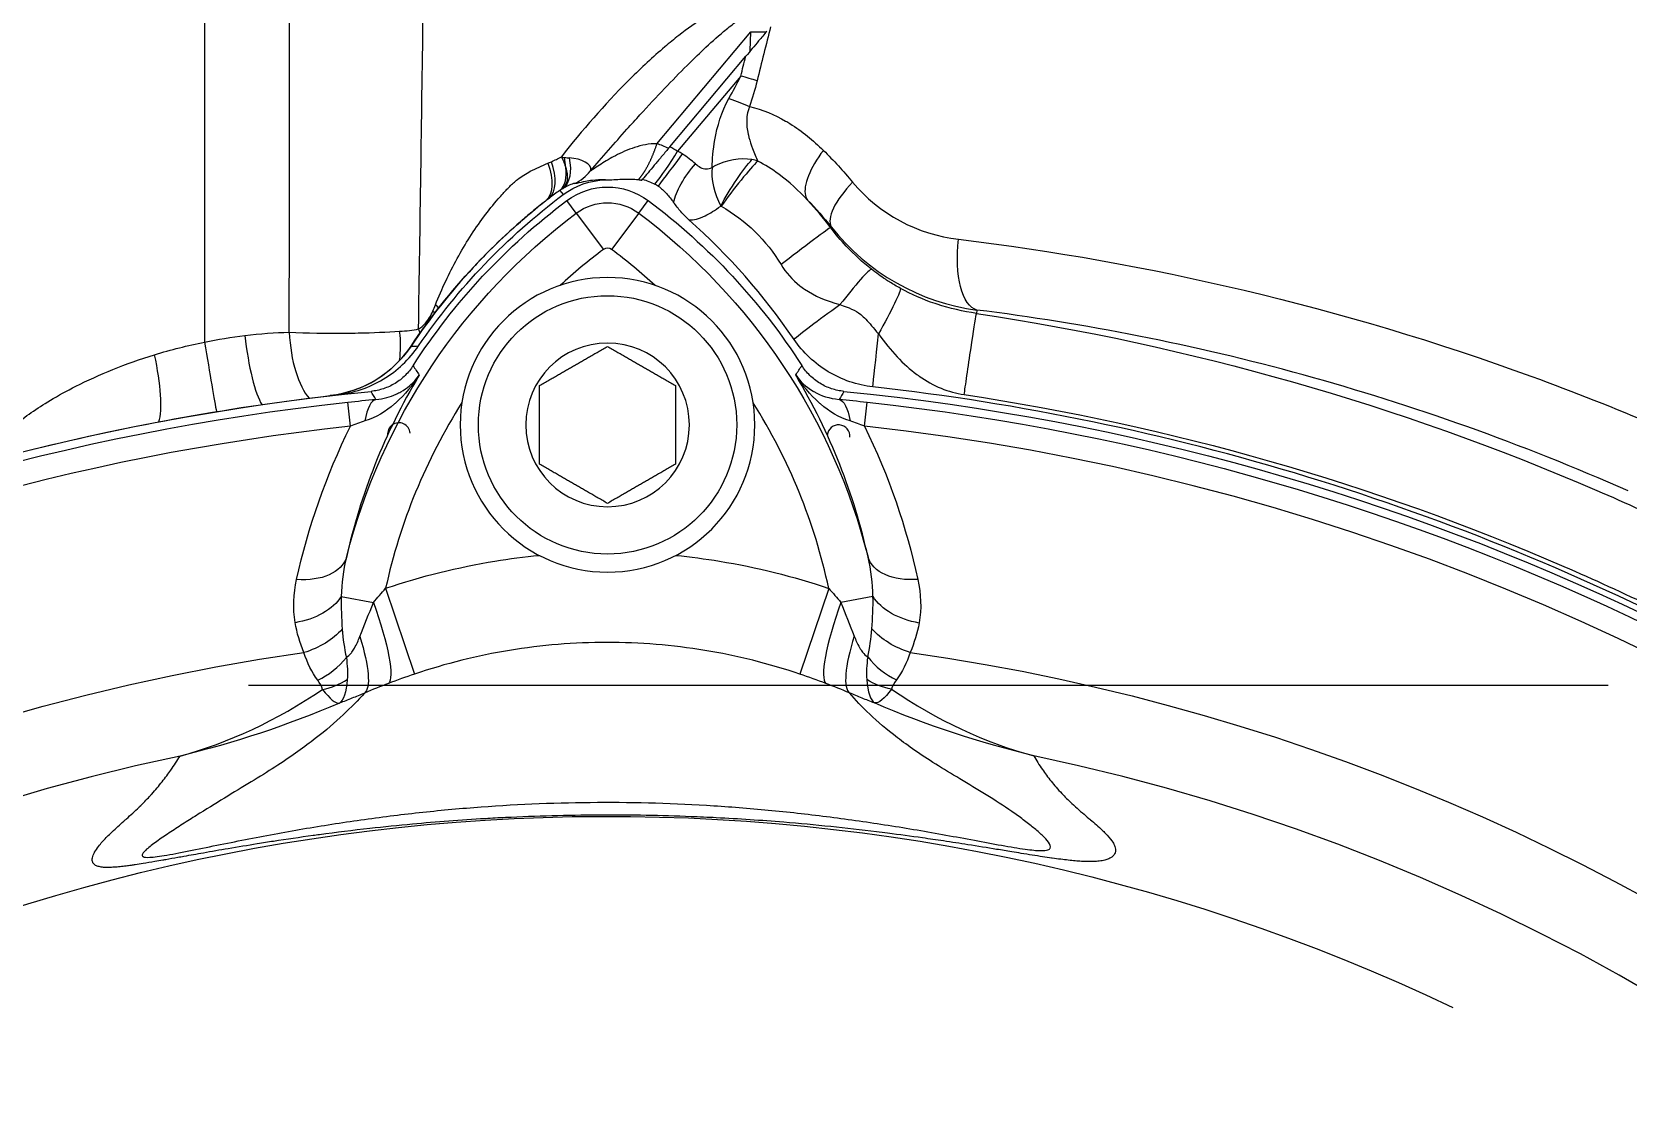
# Model space of a CAD drawing. Header units: millimetres. Extents: x 553637 to 584936, y 5008 to 53898.
# Drawn here: x 560278 to 560348.4, y 46806.1 to 46852.8 of the extents above; entities that cross this region are included whole.
import ezdxf

# ---------------------------------------------------------------- set-up
doc = ezdxf.new("R2010")
doc.units = ezdxf.units.MM
doc.header["$LTSCALE"] = 10
doc.header["$MEASUREMENT"] = 0
doc.layers.add('2', color=2, linetype='Continuous')

msp = doc.modelspace()

# ---------------------------------------------------------------- linework, layer by layer
at = {"layer": '2', "extrusion": (-1, 1.31047e-06, 1.33332e-29)}
for p, q in [((560285.629, 46853.486), (560285.629, 46839.14)), ((560289.372, 46852.335), (560289.372, 46852.335)), ((560305.591, 46847.891), (560309.729, 46852.823)), ((560309.71, 46851.988), (560309.729, 46852.823)), ((560306.158, 46847.754), (560309.509, 46851.748)), ((560309.289, 46850.876), (560306.503, 46847.555)), ((560304.923, 46846.283), (560304.955, 46846.32)), ((560301.311, 46845.83), (560301.451, 46845.643)), ((560302.03, 46844.825), (560301.613, 46845.38)), ((560304.789, 46844.825), (560305.205, 46845.38)), ((560302.03, 46844.825), (560303.229, 46843.226)), ((560304.789, 46844.825), (560303.591, 46843.224)), ((560313.249, 46844.195), (560313.283, 46844.221)), ((560319.71, 46840.552), (560319.687, 46840.402)), ((560295.21, 46839.815), (560295.21, 46839.815)), ((560289.492, 46838.486), (560289.492, 46838.486)), ((560287.693, 46837.695), (560287.693, 46837.695)), ((560289.631, 46837.901), (560289.631, 46837.901)), ((560289.688, 46837.718), (560289.688, 46837.718)), ((560292.065, 46835.426), (560291.949, 46836.49)), ((560314.746, 46835.427), (560314.862, 46836.49)), ((560291.819, 46829.335), (560291.819, 46829.336)), ((560291.66, 46827.919), (560293.079, 46827.65)), ((560293.616, 46828.274), (560294.891, 46824.49)), ((560313.172, 46828.272), (560311.897, 46824.489)), ((560315.123, 46827.915), (560313.706, 46827.652)), ((560291.819, 46825.545), (560291.819, 46825.545)), ((560291.819, 46823.298), (560291.819, 46823.298)), ((560291.819, 46817.546), (560291.819, 46817.547)), ((560291.819, 46817.435), (560291.819, 46817.435))]:
    msp.add_line(p, q, dxfattribs=at)
at = {"layer": '2'}
msp.add_line((560347.561, 46823.993, 9.817), (560287.561, 46823.993, 9.817), dxfattribs=at)
at = {"layer": '2', "extrusion": (3.3667e-22, 2.56909e-16, -1)}
for radius in [6.5, 3.611]:
    msp.add_circle((-560303.409, 46835.486), radius, dxfattribs=at)
at = {"layer": '2'}
msp.add_circle((560303.409, 46835.486), 5.7, dxfattribs=at)
at = {"layer": '2', "extrusion": (3.3667e-22, 2.56909e-16, -1)}
for centre, radius, start, end in [((-560303.409, 46842.986), 2.993, 53.13018, 126.86997), ((-560318.532, 46822.822), 28.198, 32.79993, 53.13018), ((-560303.409, 46842.986), 2.299, 53.13018, 126.86997), ((-560288.434, 46822.967), 27.993, 126.80534, 147.27546), ((-560318.532, 46822.822), 27.504, 14.34491, 53.13018), ((-560288.434, 46822.967), 27.299, 126.8037, 165.83412), ((-560303.409, 46731.486), 105.993, 5.64794, 84.35101), ((-560303.409, 46731.486), 105.993, 95.64794, 174.35101), ((-560303.409, 46731.486), 105.628, 6.2249, 83.77138), ((-560303.409, 46731.486), 105.628, 96.2249, 173.77138), ((-560277.009, 46830.01), 4.5, 102.84029, 103.04759), ((-560303.409, 46731.486), 94.905, 8.09154, 81.88402), ((-560303.409, 46731.486), 94.905, 98.09154, 161.16719), ((-560303.409, 46731.486), 86.728, 60.78153, 115.47196)]:
    msp.add_arc(centre, radius, start, end, dxfattribs=at)
at = {"layer": '2'}
for centre, radius, start, end in [((560318.532, 46822.822), 25.505, 126.86982, 132.45704), ((560303.409, 46842.986), 0.3, 52.68902, 126.86982), ((560288.434, 46822.967), 25.3, 47.55792, 53.1963), ((560318.532, 46822.822), 25.505, 147.65785, 167.6577), ((560288.434, 46822.967), 25.3, 12.10407, 32.23344), ((560303.409, 46731.486), 104.558, 96.22866, 173.77506), ((560294.2, 46835.078), 0.5, 5.35469, 185.35469), ((560313.602, 46834.986), 0.5, 354.65037, 174.65037), ((560303.409, 46731.486), 104.558, 20.15205, 83.77506), ((560303.409, 46731.486), 91.357, 101.91624, 258.08361), ((560303.409, 46731.486), 91.357, 281.87802, 78.12183)]:
    msp.add_arc(centre, radius, start, end, dxfattribs=at)
for centre, major_axis, ratio, start_param, end_param in [((560741.434, 46738.072), (-122.182, 434.89), 0.982721, 1.04372, 1.049181), ((560308.837, 46852.98), (-2.999, 0.067), 0.047895, 1.873783, 2.124332), ((560308.93, 46850.771), (-1.94, 0.487), 0.095744, 4.145531, 4.550138), ((560303.812, 46842.394), (1.003, 5.696), 0.953355, 6.038188, 6.137862), ((560305.602, 46847.615), (-1.631, -1.843), 0.134325, 1.72834, 1.763989), ((560303.772, 46843.028), (-1.493, 5.125), 0.982332, 5.447958, 5.523302), ((560306.21, 46846.989), (-0.876, 0.33), 0.677534, -1.904948, -1.650838), ((560299.478, 46847.207), (-1.287, 1.777), 0.560588, -3.077173, -2.013846), ((560300.144, 46847.464), (-0.937, 1.767), 0.605576, 4.061591, 4.306874), ((560301.105, 46847.943), (-1.027, -1.716), 0.99801, 0.979149, 1.422152), ((560309.059, 46845.748), (-1.161, -1.504), 0.076836, 3.618277, 5.191216), ((560309.015, 46845.651), (-1.854, -0.756), 0.739589, 3.863385, 4.013111), ((560300.866, 46842.903), (-1.805, -3.2), 0.434935, 3.808219, 3.858947), ((560301.467, 46845.899), (-1.08, -0.787), 0.034781, -0.96165, -0.765568), ((560288.513, 46822.997), (3.16, -28.463), 0.983419, 2.066085, 2.313257), ((560311.738, 46843.048), (-1.514, -1.148), 0.010256, 3.193963, 5.164469), ((560313.893, 46840.853), (-1.171, -1.496), 0.074885, 3.194102, 4.811016), ((560293.386, 46840.667), (-2.949, 1.158), 0.305157, 3.889197, 3.938562), ((560290.734, 46839.751), (-0.114, 3.402), 0.40397, 1.609685, 2.694217), ((560292.36, 46839.813), (-0.738, 3.197), 0.553143, 4.106289, 4.524962), ((560285.629, 46839.321), (-0.56, 3.427), 0.008453, 1.62247, 2.817153), ((560288.062, 46839.612), (-0.355, 3.423), 0.195511, 1.603123, 2.782229), ((560282.592, 46838.765), (-0.814, 3.417), 0.218845, 3.495632, 4.606553), ((560293.477, 46833.627), (-0.26, 2.989), 0.276748, 0.036326, 0.799906), ((560314.496, 46827.798), (-1.416, -3.741), 0.172767, -1.466399, -0.05912), ((560315.699, 46827.314), (-1.568, -3.68), 0.230511, -1.157345, -0.052827), ((560290.356, 46826.134), (-1.787, -1.748), 0.69819, 1.093575, 1.755254), ((560316.42, 46826.148), (-1.782, 1.753), 0.696182, 1.382904, 2.049497), ((560290.562, 46825.834), (-2.395, -0.718), 0.811745, 1.443845, 1.917873), ((560208.247, 46729.182), (-116.316, -86.581), 0.387664, 3.384963, 3.403635)]:
    msp.add_ellipse(centre, major_axis=major_axis, ratio=ratio, start_param=start_param, end_param=end_param, dxfattribs=at)
at = {"layer": '2', "extrusion": (3.3667e-22, 2.56909e-16, -1)}
for centre, major_axis, ratio, start_param, end_param in [((560742.534, 46734.927), (127.078, -436.274), 0.982333, 2.107866, 2.109856), ((560308.586, 46849.632), (-1.891, 0.651), 0.150871, 1.614645, 2.131774), ((560299.266, 46847.14), (1.355, -1.82), 0.558596, -1.119162, -0.05176), ((560300.295, 46847.541), (-1.063, 1.685), 0.60684, -4.191021, -3.208838), ((560303.866, 46843.43), (3.431, 0.042), 0.887524, -1.237023, -1.062941), ((560313.301, 46827.886), (-16.905, -17.795), 0.86441, 1.385433, 1.764018), ((560302.568, 46842.967), (-1.886, 2.406), 0.124002, -0.052285, -0.04192), ((560308.267, 46844.946), (0.168, 0.178), 0.531087, -0.276884, -0.129285), ((560320.151, 46843.515), (-0.37, -2.977), 0.420508, 0.057724, 1.571265), ((560315.416, 46839.846), (-0.915, -1.665), 0.065971, 3.194068, 4.885172), ((560318.607, 46824.289), (-0.201, -34.754), 0.746516, 2.051796, 2.060901), ((560314.024, 46840.887), (-2.457, -1.721), 0.042888, 0.27385, 1.454625), ((560292.678, 46839.889), (-1.75, 2.725), 0.66149, 2.029825, 2.09864), ((560290.604, 46841.729), (-1.593, -4.725), 0.998169, -1.305757, -0.440171), ((560315.444, 46840.047), (-0.33, -2.982), 0.005759, 0.258371, 1.386035), ((560313.339, 46833.628), (-0.26, -2.989), 0.275932, 3.17791, 3.941991), ((560289.465, 46830.255), (-2.438, 0.553), 0.61716, 3.185961, 4.481982), ((560317.326, 46830.259), (-2.44, -0.545), 0.617656, -1.342509, -0.044391), ((560289.393, 46828.349), (-2.464, -0.422), 0.642659, 3.667819, 4.729172), ((560292.29, 46827.8), (-1.416, 3.741), 0.172155, 1.675815, 3.083601), ((560317.388, 46828.334), (-2.46, 0.443), 0.64256, -1.593135, -0.531778), ((560289.784, 46827.031), (-2.322, -0.928), 0.631919, 4.03099, 4.864846), ((560316.994, 46827.036), (-2.316, 0.942), 0.6313, -1.727433, -0.890658), ((560291.073, 46827.309), (-1.571, 3.679), 0.228853, 1.989243, 3.088598), ((560316.209, 46825.841), (-2.395, 0.716), 0.81164, -1.697389, -1.222761)]:
    msp.add_ellipse(centre, major_axis=major_axis, ratio=ratio, start_param=start_param, end_param=end_param, dxfattribs=at)
at = {"layer": '2'}
for points, degree in [([(560289.365, 46839.573), (560289.371, 46844.211), (560289.373, 46848.848), (560289.371, 46853.486)], 3), ([(560295.07, 46839.719), (560295.139, 46844.308), (560295.206, 46848.896), (560295.271, 46853.486)], 3), ([(560308.767, 46849.889), (560308.949, 46850.215), (560309.126, 46850.545), (560309.289, 46850.876)], 3), ([(560310.011, 46850.666), (560309.916, 46850.278), (560309.8, 46849.899), (560309.675, 46849.527)], 3), ([(560302.571, 46848.774), (560302.571, 46848.774), (560302.571, 46848.774), (560302.571, 46848.775)], 3), ([(560300.93, 46847.097), (560301.079, 46847.163), (560301.226, 46847.236), (560301.371, 46847.318)], 3), ([(560301.371, 46847.318), (560301.429, 46847.301), (560301.46, 46847.296), (560301.497, 46847.289)], 3), ([(560301.371, 46847.318), (560301.462, 46847.111), (560301.517, 46846.989), (560301.563, 46846.845)], 3), ([(560304.769, 46846.305), (560304.94, 46846.487), (560305.124, 46846.76), (560305.304, 46847.108), (560305.463, 46847.497), (560305.591, 46847.891)], 5), ([(560305.502, 46846.111), (560305.785, 46846.449), (560306.172, 46847.006), (560306.503, 46847.555)], 3), ([(560306.709, 46847.442), (560306.323, 46846.928), (560305.913, 46846.38), (560305.647, 46846.023)], 3), ([(560307.289, 46847.003), (560307.115, 46847.151), (560306.916, 46847.303), (560306.709, 46847.442)], 3), ([(560312.936, 46847.596), (560313.385, 46847.153), (560313.815, 46846.684), (560314.224, 46846.19)], 3), ([(560300.772, 46847.027), (560300.818, 46847.047), (560300.871, 46847.07), (560300.93, 46847.097)], 3), ([(560301.311, 46845.83), (560301.537, 46846.029), (560301.63, 46846.403), (560301.563, 46846.845)], 3), ([(560301.497, 46847.289), (560301.607, 46847.269), (560301.678, 46847.262), (560301.71, 46847.261)], 3), ([(560302.561, 46846.985), (560302.561, 46846.987), (560302.561, 46846.989), (560302.561, 46846.991)], 3), ([(560306.325, 46845.299), (560306.417, 46845.775), (560306.804, 46846.46), (560307.289, 46847.003)], 3), ([(560308.028, 46846.847), (560307.958, 46846.327), (560308.129, 46845.69), (560308.403, 46845.141)], 3), ([(560301.954, 46846.135), (560301.938, 46846.149), (560301.707, 46846.074), (560301.424, 46845.903)], 3), ([(560301.424, 46845.903), (560301.424, 46845.903), (560301.424, 46845.903), (560301.424, 46845.903)], 3), ([(560301.451, 46845.643), (560301.993, 46846.049), (560302.649, 46846.276), (560303.319, 46846.294)], 3), ([(560302.556, 46846.245), (560302.556, 46846.245), (560302.556, 46846.245), (560302.556, 46846.245)], 3), ([(560304.769, 46846.306), (560304.821, 46846.299), (560304.872, 46846.291), (560304.923, 46846.283)], 3), ([(560314.224, 46846.19), (560315.384, 46844.788), (560317.094, 46843.887), (560318.9, 46843.672)], 3), ([(560300.671, 46845.361), (560300.469, 46845.205), (560300.267, 46845.043), (560300.066, 46844.876)], 3), ([(560300.827, 46845.48), (560300.768, 46845.436), (560300.716, 46845.396), (560300.671, 46845.361)], 3), ([(560301.311, 46845.83), (560301.153, 46845.72), (560300.991, 46845.602), (560300.827, 46845.48)], 3), ([(560312.237, 46845.403), (560312.601, 46845.031), (560312.951, 46844.636), (560313.283, 46844.221)], 3), ([(560313.249, 46844.195), (560312.932, 46844.614), (560312.594, 46845.017), (560312.237, 46845.403)], 3), ([(560300.065, 46844.875), (560299.899, 46844.737), (560299.738, 46844.598), (560299.586, 46844.462)], 3), ([(560308.421, 46845.134), (560309.512, 46844.517), (560310.421, 46843.634), (560311.066, 46842.56)], 3), ([(560299.428, 46844.324), (560299.417, 46844.314), (560299.406, 46844.304), (560299.395, 46844.294)], 3), ([(560313.283, 46844.221), (560314.865, 46842.198), (560317.213, 46840.881), (560319.71, 46840.552)], 3), ([(560295.963, 46840.654), (560295.915, 46840.696), (560295.865, 46840.738), (560295.812, 46840.78)], 3), ([(560287.405, 46839.432), (560288.076, 46839.513), (560288.74, 46839.56), (560289.365, 46839.573)], 3), ([(560294.234, 46839.618), (560294.529, 46839.632), (560294.815, 46839.666), (560295.07, 46839.719)], 3), ([(560283.422, 46838.581), (560284.142, 46838.802), (560284.881, 46838.987), (560285.629, 46839.14)], 3), ([(560285.629, 46839.14), (560286.215, 46839.259), (560286.81, 46839.359), (560287.405, 46839.432)], 3), ([(560294.738, 46838.963), (560294.736, 46838.961), (560294.736, 46838.959), (560294.736, 46838.958), (560294.737, 46838.957), (560294.738, 46838.957)], 5), ([(560294.738, 46838.957), (560294.848, 46838.961), (560294.957, 46838.965), (560295.067, 46838.968)], 3), ([(560294.753, 46838.978), (560294.753, 46838.978), (560294.753, 46838.978), (560294.753, 46838.978), (560294.753, 46838.978), (560294.753, 46838.978)], 5), ([(560295.102, 46837.684), (560293.554, 46835.1), (560292.506, 46832.405), (560291.886, 46829.636)], 3), ([(560294.83, 46838.097), (560294.92, 46837.959), (560295.011, 46837.822), (560295.102, 46837.684)], 3), ([(560311.712, 46837.688), (560311.803, 46837.825), (560311.894, 46837.962), (560311.984, 46838.1)], 3), ([(560314.903, 46829.648), (560314.293, 46832.413), (560313.254, 46835.105), (560311.712, 46837.688)], 3), ([(560293.187, 46836.612), (560293.116, 46836.729), (560293.046, 46836.846), (560292.976, 46836.964)], 3), ([(560313.84, 46836.964), (560313.77, 46836.847), (560313.7, 46836.729), (560313.629, 46836.612)], 3), ([(560291.949, 46836.49), (560292.368, 46836.535), (560292.782, 46836.576), (560293.187, 46836.612)], 3), ([(560313.629, 46836.612), (560314.033, 46836.576), (560314.444, 46836.536), (560314.862, 46836.49)], 3), ([(560289.69, 46828.664), (560290.2, 46830.973), (560290.982, 46833.231), (560292.065, 46835.426)], 3), ([(560292.702, 46835.658), (560292.482, 46835.593), (560292.271, 46835.513), (560292.065, 46835.426)], 3), ([(560314.746, 46835.427), (560314.541, 46835.513), (560314.332, 46835.592), (560314.112, 46835.657)], 3), ([(560314.746, 46835.427), (560315.824, 46833.233), (560316.599, 46830.975), (560317.102, 46828.668)], 3), ([(560291.886, 46829.636), (560291.748, 46829.068), (560291.666, 46828.496), (560291.66, 46827.919)], 3), ([(560315.123, 46827.915), (560315.121, 46828.496), (560315.04, 46829.073), (560314.903, 46829.648)], 3), ([(560289.623, 46826.759), (560289.515, 46827.389), (560289.548, 46828.025), (560289.69, 46828.664)], 3), ([(560317.102, 46828.668), (560317.242, 46828.022), (560317.272, 46827.38), (560317.158, 46826.744)], 3), ([(560291.66, 46827.919), (560291.647, 46827.432), (560291.669, 46826.949), (560291.701, 46826.476)], 3), ([(560292.481, 46826.143), (560292.686, 46826.639), (560292.874, 46827.146), (560293.079, 46827.65)], 3), ([(560293.079, 46827.65), (560293.255, 46827.859), (560293.435, 46828.067), (560293.616, 46828.274)], 3), ([(560313.172, 46828.272), (560313.353, 46828.067), (560313.531, 46827.86), (560313.706, 46827.652)], 3), ([(560313.706, 46827.652), (560313.906, 46827.155), (560314.09, 46826.656), (560314.292, 46826.167)], 3), ([(560315.075, 46826.492), (560315.109, 46826.959), (560315.133, 46827.434), (560315.123, 46827.915)], 3), ([(560290.011, 46825.44), (560289.841, 46825.87), (560289.701, 46826.307), (560289.623, 46826.759)], 3), ([(560291.701, 46826.476), (560291.732, 46826.032), (560291.795, 46825.617), (560291.884, 46825.228)], 3), ([(560314.888, 46825.256), (560314.978, 46825.642), (560315.042, 46826.053), (560315.075, 46826.492)], 3), ([(560317.158, 46826.744), (560317.079, 46826.299), (560316.938, 46825.869), (560316.767, 46825.445)], 3), ([(560311.897, 46824.488), (560310.518, 46824.954), (560307.727, 46825.65), (560303.381, 46826.007), (560299.061, 46825.649), (560296.27, 46824.955), (560294.891, 46824.49)], 3), ([(560302.424, 46825.87), (560302.424, 46825.87), (560302.424, 46825.87), (560302.424, 46825.87)], 3), ([(560290.62, 46824.223), (560290.364, 46824.571), (560290.164, 46824.975), (560290.011, 46825.44)], 3), ([(560291.884, 46825.228), (560291.928, 46824.867), (560291.949, 46824.541), (560291.925, 46824.25)], 3), ([(560296.786, 46825.052), (560296.786, 46825.052), (560296.786, 46825.052), (560296.786, 46825.052)], 3), ([(560314.888, 46825.256), (560314.843, 46824.887), (560314.821, 46824.554), (560314.846, 46824.257)], 3), ([(560316.767, 46825.445), (560316.613, 46824.985), (560316.413, 46824.584), (560316.157, 46824.239)], 3), ([(560290.837, 46823.815), (560290.801, 46823.953), (560290.719, 46824.088), (560290.62, 46824.223)], 3), ([(560291.924, 46824.25), (560291.877, 46823.687), (560291.757, 46823.323), (560291.585, 46823.208)], 3), ([(560293.74, 46824.078), (560293.383, 46823.944), (560293.03, 46823.801), (560292.684, 46823.654)], 3), ([(560294.891, 46824.49), (560294.502, 46824.358), (560294.118, 46824.221), (560293.74, 46824.078)], 3), ([(560314.088, 46823.659), (560313.747, 46823.804), (560313.398, 46823.944), (560313.046, 46824.077)], 3), ([(560314.846, 46824.258), (560314.894, 46823.693), (560315.016, 46823.33), (560315.187, 46823.215)], 3), ([(560316.157, 46824.239), (560316.056, 46824.101), (560315.971, 46823.964), (560315.935, 46823.822)], 3), ([(560284.546, 46820.874), (560286.713, 46821.461), (560288.808, 46822.446), (560290.837, 46823.815)], 3), ([(560290.837, 46823.815), (560291.146, 46823.396), (560291.408, 46823.182), (560291.584, 46823.208)], 3), ([(560315.935, 46823.822), (560315.625, 46823.401), (560315.364, 46823.19), (560315.188, 46823.215)], 3), ([(560315.935, 46823.822), (560317.96, 46822.454), (560320.05, 46821.471), (560322.213, 46820.887)], 3), ([(560291.585, 46823.208), (560289.278, 46822.224), (560286.932, 46821.45), (560284.545, 46820.874)], 3), ([(560322.213, 46820.887), (560319.831, 46821.46), (560317.489, 46822.232), (560315.187, 46823.215)], 3), ([(560318.053, 46822.545), (560318.053, 46822.545), (560318.053, 46822.545), (560318.053, 46822.545)], 3), ([(560319.709, 46821.754), (560319.709, 46821.754), (560319.709, 46821.754), (560319.709, 46821.754)], 3), ([(560296.819, 46818.03), (560296.819, 46818.031), (560296.819, 46818.032), (560296.819, 46818.033)], 3), ([(560296.819, 46817.962), (560296.819, 46817.962), (560296.819, 46817.962), (560296.819, 46817.962)], 3), ([(560302.369, 46818.26), (560302.369, 46818.261), (560302.369, 46818.261), (560302.369, 46818.262)], 3), ([(560317.546, 46817.053), (560317.546, 46817.053), (560317.546, 46817.053), (560317.546, 46817.053)], 3), ([(560319.277, 46817.217), (560319.277, 46817.217), (560319.277, 46817.217), (560319.277, 46817.217)], 3), ([(560284.071, 46816.523), (560284.071, 46816.523), (560284.071, 46816.523), (560284.071, 46816.523)], 3), ([(560284.695, 46816.438), (560284.695, 46816.438), (560284.695, 46816.438), (560284.695, 46816.438)], 3), ([(560284.707, 46816.643), (560284.707, 46816.643), (560284.707, 46816.643), (560284.707, 46816.643)], 3), ([(560319.233, 46816.757), (560319.233, 46816.757), (560319.233, 46816.757), (560319.233, 46816.757)], 3), ([(560319.253, 46816.969), (560319.253, 46816.969), (560319.253, 46816.969), (560319.253, 46816.969)], 3), ([(560284.04, 46816.022), (560284.04, 46816.022), (560284.04, 46816.022), (560284.04, 46816.023)], 3), ([(560284.677, 46816.166), (560284.677, 46816.166), (560284.677, 46816.166), (560284.677, 46816.166)], 3)]:
    msp.add_open_spline(points, degree=degree, dxfattribs=at)
for points, knots in [([(560307.718, 46853.486), (560307.312, 46853.236), (560306.926, 46852.958), (560306.551, 46852.665), (560306.344, 46852.503), (560306.14, 46852.336), (560305.939, 46852.166), (560305.409, 46851.715), (560304.899, 46851.24), (560304.405, 46850.748), (560304.375, 46850.718), (560304.345, 46850.688), (560304.314, 46850.658), (560303.27, 46849.61), (560302.294, 46848.489), (560301.371, 46847.318)], [0, 0, 0, 0, 0.1163459, 0.1163459, 0.1163459, 0.1806733, 0.1806733, 0.1806733, 0.3509431, 0.3509431, 0.3509431, 0.3613465, 0.3613465, 0.3613465, 0.7226931, 0.7226931, 0.7226931, 0.7226931]), ([(560302.646, 46846.675), (560303.179, 46847.299), (560303.719, 46847.918), (560304.266, 46848.528), (560304.457, 46848.741), (560304.648, 46848.953), (560304.841, 46849.163), (560305.2, 46849.557), (560305.563, 46849.946), (560305.929, 46850.33), (560306.256, 46850.673), (560306.586, 46851.011), (560306.919, 46851.343), (560307.159, 46851.582), (560307.401, 46851.818), (560307.645, 46852.047), (560307.935, 46852.321), (560308.229, 46852.588), (560308.528, 46852.839), (560308.696, 46852.98), (560308.864, 46853.114), (560309.032, 46853.235), (560309.165, 46853.33), (560309.297, 46853.418), (560309.427, 46853.486)], [0.1422618, 0.1422618, 0.1422618, 0.1422618, 0.3566972, 0.3566972, 0.3566972, 0.4315289, 0.4315289, 0.4315289, 0.5711326, 0.5711326, 0.5711326, 0.6957149, 0.6957149, 0.6957149, 0.785568, 0.785568, 0.785568, 0.8927857, 0.8927857, 0.8927857, 0.952768, 0.952768, 0.952768, 1, 1, 1, 1]), ([(560310.444, 46852.862), (560310.322, 46852.717), (560310.199, 46852.57), (560309.889, 46852.201), (560309.699, 46851.975), (560309.509, 46851.748)], [-0.1749773, -0.1749773, -0.1749773, -0.1749773, -0.1155453, -0.1155453, -0.0259438, -0.0259438, -0.0259438, -0.0259438]), ([(560308.028, 46846.847), (560308.033, 46847.199), (560308.066, 46847.622), (560308.143, 46848.061), (560308.246, 46848.648), (560308.437, 46849.297), (560308.767, 46849.889)], [0.0000095, 0.0000095, 0.0000095, 0.0000095, 0.4284495, 0.4284495, 0.4284495, 0.9999989, 0.9999989, 0.9999989, 0.9999989]), ([(560309.675, 46849.527), (560309.515, 46849.171), (560309.519, 46848.733), (560309.615, 46848.309), (560309.626, 46848.261), (560309.637, 46848.214), (560309.65, 46848.167), (560309.694, 46848.003), (560309.749, 46847.842), (560309.81, 46847.684), (560309.888, 46847.481), (560309.976, 46847.285), (560310.037, 46847.125)], [0, 0, 0, 0, 0.4999993, 0.4999993, 0.4999993, 0.5556192, 0.5556192, 0.5556192, 0.7499993, 0.7499993, 0.7499993, 0.9999993, 0.9999993, 0.9999993, 0.9999993]), ([(560309.675, 46849.527), (560310.255, 46849.405), (560310.781, 46849.175), (560311.268, 46848.892), (560311.333, 46848.855), (560311.396, 46848.816), (560311.459, 46848.777), (560311.999, 46848.44), (560312.489, 46848.038), (560312.936, 46847.596)], [0, 0, 0, 0, 0.441619, 0.441619, 0.441619, 0.5, 0.5, 0.5, 1, 1, 1, 1]), ([(560305.591, 46847.891), (560305.242, 46847.895), (560304.912, 46847.822), (560304.605, 46847.723), (560304.298, 46847.624), (560304.015, 46847.498), (560303.754, 46847.362), (560303.734, 46847.351), (560303.714, 46847.341), (560303.694, 46847.33), (560303.456, 46847.204), (560303.238, 46847.07), (560303.052, 46846.948), (560302.849, 46846.816), (560302.684, 46846.696), (560302.646, 46846.675)], [0, 0, 0, 0, 0.25, 0.25, 0.25, 0.5, 0.5, 0.5, 0.51946, 0.51946, 0.51946, 0.75, 0.75, 0.75, 1, 1, 1, 1]), ([(560306.102, 46847.688), (560305.996, 46847.561), (560305.888, 46847.433), (560305.677, 46847.181), (560305.573, 46847.057), (560305.376, 46846.823), (560305.283, 46846.712), (560305.107, 46846.502), (560305.026, 46846.405), (560304.955, 46846.32)], [-0.1996856, -0.1996856, -0.1996856, -0.1996856, -0.1497557, -0.1497557, -0.1001365, -0.1001365, -0.0513825, -0.0513825, -0.0000928, -0.0000928, -0.0000928, -0.0000928]), ([(560312.936, 46847.596), (560312.339, 46846.831), (560312.03, 46846.05), (560312.146, 46845.601), (560312.165, 46845.526), (560312.196, 46845.459), (560312.237, 46845.403)], [0, 0, 0, 0, 0.8561151, 0.8561151, 0.8561151, 0.9999723, 0.9999723, 0.9999723, 0.9999723]), ([(560295.812, 46840.78), (560296.097, 46841.488), (560296.419, 46842.175), (560296.776, 46842.826), (560297.132, 46843.476), (560297.523, 46844.089), (560297.941, 46844.652), (560297.944, 46844.656), (560297.948, 46844.661), (560297.951, 46844.665), (560298.157, 46844.942), (560298.369, 46845.206), (560298.59, 46845.461), (560298.66, 46845.542), (560298.73, 46845.62), (560298.8, 46845.697), (560298.843, 46845.744), (560298.886, 46845.791), (560298.929, 46845.836), (560299.039, 46845.953), (560299.146, 46846.061), (560299.259, 46846.162), (560299.318, 46846.214), (560299.379, 46846.265), (560299.442, 46846.314), (560299.623, 46846.456), (560299.811, 46846.572), (560300.002, 46846.674), (560300.26, 46846.81), (560300.516, 46846.914), (560300.772, 46847.026)], [0.0000003, 0.0000003, 0.0000003, 0.0000003, 0.25, 0.25, 0.25, 0.5, 0.5, 0.5, 0.5019613, 0.5019613, 0.5019613, 0.625, 0.625, 0.625, 0.663711, 0.663711, 0.663711, 0.6875, 0.6875, 0.6875, 0.75, 0.75, 0.75, 0.7822393, 0.7822393, 0.7822393, 0.875, 0.875, 0.875, 1, 1, 1, 1]), ([(560301.563, 46846.845), (560301.625, 46846.642), (560301.645, 46846.464), (560301.624, 46846.302), (560301.603, 46846.139), (560301.536, 46845.997), (560301.424, 46845.903)], [0.0001358, 0.0001358, 0.0001358, 0.0001358, 0.5001358, 0.5001358, 0.5001358, 1, 1, 1, 1]), ([(560302.646, 46846.675), (560302.655, 46846.691), (560302.661, 46846.707), (560302.666, 46846.723), (560302.736, 46846.981), (560302.277, 46847.237), (560301.71, 46847.261)], [0, 0, 0, 0, 0.058271, 0.058271, 0.058271, 1, 1, 1, 1]), ([(560307.289, 46847.003), (560307.435, 46846.879), (560307.582, 46846.781), (560307.764, 46846.782), (560307.846, 46846.782), (560307.934, 46846.803), (560308.028, 46846.847)], [0, 0, 0, 0, 0.689875, 0.689875, 0.689875, 1, 1, 1, 1]), ([(560309.78, 46847.188), (560309.271, 46847.275), (560308.658, 46847.166), (560308.15, 46846.912), (560308.131, 46846.903), (560308.112, 46846.893), (560308.093, 46846.883), (560308.084, 46846.878), (560308.074, 46846.872), (560308.065, 46846.867), (560308.058, 46846.864), (560308.052, 46846.861), (560308.046, 46846.857), (560308.04, 46846.854), (560308.029, 46846.844), (560308.028, 46846.847)], [0, 0, 0, 0, 0.924311, 0.924311, 0.924311, 0.959401, 0.959401, 0.959401, 0.977053, 0.977053, 0.977053, 0.988526, 0.988526, 0.988526, 1, 1, 1, 1]), ([(560308.403, 46845.141), (560308.6, 46845.509), (560308.857, 46845.934), (560309.109, 46846.307), (560309.36, 46846.68), (560309.605, 46847.002), (560309.78, 46847.188)], [0.000004, 0.000004, 0.000004, 0.000004, 0.500004, 0.500004, 0.500004, 1, 1, 1, 1]), ([(560312.237, 46845.403), (560311.843, 46845.82), (560311.419, 46846.206), (560310.967, 46846.541), (560310.669, 46846.762), (560310.358, 46846.961), (560310.037, 46847.125)], [0.0000522, 0.0000522, 0.0000522, 0.0000522, 0.6024722, 0.6024722, 0.6024722, 1, 1, 1, 1]), ([(560303.319, 46846.294), (560303.107, 46846.302), (560302.916, 46846.291), (560302.742, 46846.271), (560302.633, 46846.258), (560302.531, 46846.242), (560302.435, 46846.224), (560302.367, 46846.211), (560302.302, 46846.197), (560302.244, 46846.183), (560302.093, 46846.149), (560301.973, 46846.117), (560301.953, 46846.135)], [0, 0, 0, 0, 0.2131962, 0.2131962, 0.2131962, 0.3465997, 0.3465997, 0.3465997, 0.4430445, 0.4430445, 0.4430445, 0.6931993, 0.6931993, 0.6931993, 0.6931993]), ([(560303.319, 46846.294), (560303.57, 46846.301), (560303.815, 46846.316), (560304.175, 46846.328), (560304.314, 46846.331), (560304.553, 46846.326), (560304.663, 46846.319), (560304.769, 46846.305)], [0, 0, 0, 0, 0.0753098, 0.0753098, 0.1183011, 0.1183011, 0.1527585, 0.1527585, 0.1527585, 0.1527585]), ([(560305.502, 46846.111), (560305.527, 46846.099), (560305.552, 46846.085), (560305.601, 46846.056), (560305.624, 46846.04), (560305.647, 46846.023)], [0, 0, 0, 0, 0.00848869, 0.00848869, 0.01697739, 0.01697739, 0.01697739, 0.01697739]), ([(560305.647, 46846.023), (560305.78, 46845.922), (560305.899, 46845.811), (560306.123, 46845.564), (560306.227, 46845.432), (560306.325, 46845.299)], [0, 0, 0, 0, 0.0502443, 0.0502443, 0.1002168, 0.1002168, 0.1002168, 0.1002168]), ([(560314.224, 46846.19), (560313.841, 46845.795), (560313.543, 46845.39), (560313.377, 46845.043), (560313.211, 46844.696), (560313.178, 46844.406), (560313.283, 46844.221)], [0.0000011, 0.0000011, 0.0000011, 0.0000011, 0.4999975, 0.4999975, 0.4999975, 0.9999965, 0.9999965, 0.9999965, 0.9999965]), ([(560300.669, 46845.358), (560299.824, 46844.694), (560298.99, 46843.959), (560298.192, 46843.163), (560297.953, 46842.924), (560297.717, 46842.679), (560297.485, 46842.43), (560296.48, 46841.349), (560295.55, 46840.171), (560294.738, 46838.957)], [0, 0, 0, 0, 0.384651, 0.384651, 0.384651, 0.5, 0.5, 0.5, 1, 1, 1, 1]), ([(560307, 46844.53), (560306.872, 46844.644), (560306.754, 46844.766), (560306.529, 46845.027), (560306.431, 46845.155), (560306.324, 46845.299)], [0, 0, 0, 0, 0.0514556, 0.0514556, 0.102992, 0.102992, 0.102992, 0.102992]), ([(560294.738, 46838.963), (560295.562, 46840.197), (560296.493, 46841.372), (560298.308, 46843.318), (560299.166, 46844.128), (560300.066, 46844.876)], [0, 0, 0, 0, 4.459101, 4.459101, 7.988593, 7.988593, 7.988593, 7.988593]), ([(560307, 46844.531), (560307.202, 46844.521), (560307.439, 46844.575), (560307.718, 46844.71), (560307.926, 46844.81), (560308.157, 46844.955), (560308.403, 46845.141)], [0.3980234, 0.3980234, 0.3980234, 0.3980234, 0.7432342, 0.7432342, 0.7432342, 1, 1, 1, 1]), ([(560315.057, 46842.351), (560314.662, 46842.661), (560314.29, 46843.003), (560313.944, 46843.372), (560313.699, 46843.633), (560313.466, 46843.909), (560313.249, 46844.195)], [0, 0, 0, 0, 0.585348, 0.585348, 0.585348, 1, 1, 1, 1]), ([(560318.9, 46843.672), (560327.161, 46842.687), (560335.824, 46840.676), (560344.19, 46837.623), (560346.028, 46836.952), (560347.853, 46836.231), (560349.659, 46835.464)], [0, 0, 0, 0, 0.81981, 0.81981, 0.81981, 1, 1, 1, 1]), ([(560311.066, 46842.56), (560311.283, 46842.198), (560311.559, 46841.888), (560311.893, 46841.626), (560311.962, 46841.572), (560312.033, 46841.52), (560312.107, 46841.47), (560312.539, 46841.178), (560313.057, 46840.955), (560313.666, 46840.793)], [0, 0, 0, 0, 0.414669, 0.414669, 0.414669, 0.5, 0.5, 0.5, 1, 1, 1, 1]), ([(560316.335, 46841.506), (560316.167, 46841.598), (560316.014, 46841.689), (560315.868, 46841.781), (560315.8, 46841.824), (560315.734, 46841.866), (560315.669, 46841.909), (560315.463, 46842.046), (560315.265, 46842.188), (560315.057, 46842.351)], [0, 0, 0, 0, 0.342117, 0.342117, 0.342117, 0.5, 0.5, 0.5, 1, 1, 1, 1]), ([(560319.687, 46840.402), (560319.091, 46840.491), (560318.513, 46840.625), (560317.954, 46840.807), (560317.923, 46840.817), (560317.893, 46840.827), (560317.863, 46840.837), (560317.336, 46841.015), (560316.825, 46841.237), (560316.335, 46841.506)], [0, 0, 0, 0, 0.5, 0.5, 0.5, 0.526985, 0.526985, 0.526985, 1, 1, 1, 1]), ([(560295.07, 46839.719), (560295.178, 46839.781), (560295.284, 46839.869), (560295.382, 46839.98), (560295.505, 46840.121), (560295.616, 46840.302), (560295.7, 46840.501)], [0, 0, 0, 0, 0.441773, 0.441773, 0.441773, 1, 1, 1, 1]), ([(560313.666, 46840.793), (560314.065, 46840.659), (560314.336, 46840.547), (560314.58, 46840.353), (560314.657, 46840.292), (560314.731, 46840.224), (560314.806, 46840.146), (560314.97, 46839.978), (560315.142, 46839.764), (560315.366, 46839.501)], [0, 0, 0, 0, 0.5, 0.5, 0.5, 0.657637, 0.657637, 0.657637, 1, 1, 1, 1]), ([(560319.147, 46836.82), (560319.171, 46836.994), (560319.214, 46837.299), (560319.268, 46837.669), (560319.322, 46838.038), (560319.386, 46838.474), (560319.448, 46838.882), (560319.553, 46839.577), (560319.646, 46840.173), (560319.677, 46840.347), (560319.682, 46840.377), (560319.686, 46840.396), (560319.687, 46840.402)], [0.000002, 0.000002, 0.000002, 0.000002, 0.25, 0.25, 0.25, 0.5000036, 0.5000036, 0.5000036, 0.9259761, 0.9259761, 0.9259761, 1, 1, 1, 1]), ([(560319.687, 46840.402), (560329.099, 46838.996), (560338.328, 46836.363), (560347.063, 46832.592), (560349.659, 46831.472), (560352.211, 46830.252), (560354.712, 46828.936), (560365.632, 46823.189), (560375.574, 46815.592), (560383.988, 46806.57)], [0, 0, 0, 0, 0.385478, 0.385478, 0.385478, 0.5, 0.5, 0.5, 1, 1, 1, 1]), ([(560348.442, 46832.569), (560343.762, 46834.642), (560338.938, 46836.359), (560334.102, 46837.691), (560329.265, 46839.023), (560324.416, 46839.97), (560319.71, 46840.552)], [0.0000008, 0.0000008, 0.0000008, 0.0000008, 0.5, 0.5, 0.5, 1, 1, 1, 1]), ([(560289.365, 46839.573), (560290.13, 46839.536), (560291.001, 46839.523), (560291.846, 46839.531), (560292.036, 46839.533), (560292.224, 46839.536), (560292.411, 46839.54), (560293.054, 46839.554), (560293.674, 46839.58), (560294.234, 46839.618)], [0, 0, 0, 0, 0.5, 0.5, 0.5, 0.6122238, 0.6122238, 0.6122238, 0.9999219, 0.9999219, 0.9999219, 0.9999219]), ([(560291.159, 46836.776), (560291.712, 46836.84), (560292.279, 46837.005), (560293.268, 46837.491), (560293.716, 46837.811), (560294.336, 46838.424), (560294.551, 46838.685), (560294.738, 46838.963)], [0, 0, 0, 0, 1.696471, 1.696471, 3.306402, 3.306402, 4.311494, 4.311494, 4.311494, 4.311494]), ([(560291.487, 46836.813), (560291.845, 46836.854), (560292.196, 46836.932), (560292.877, 46837.163), (560293.204, 46837.315), (560293.82, 46837.686), (560294.107, 46837.904), (560294.63, 46838.397), (560294.864, 46838.671), (560295.067, 46838.968)], [0, 0, 0, 0, 0.1078546, 0.1078546, 0.2156889, 0.2156889, 0.32354, 0.32354, 0.4313761, 0.4313761, 0.4313761, 0.4313761]), ([(560315.121, 46837.164), (560314.773, 46837.203), (560314.431, 46837.279), (560313.768, 46837.504), (560313.45, 46837.651), (560312.851, 46838.012), (560312.571, 46838.224), (560312.063, 46838.704), (560311.835, 46838.971), (560311.638, 46839.259)], [0, 0, 0, 0, 0.1049386, 0.1049386, 0.209791, 0.209791, 0.3147657, 0.3147657, 0.4196034, 0.4196034, 0.4196034, 0.4196034]), ([(560315.366, 46839.501), (560315.9, 46838.743), (560316.463, 46838.152), (560317.055, 46837.713), (560317.089, 46837.688), (560317.123, 46837.664), (560317.157, 46837.64), (560317.786, 46837.194), (560318.448, 46836.924), (560319.147, 46836.82)], [0, 0, 0, 0, 0.473031, 0.473031, 0.473031, 0.5, 0.5, 0.5, 1, 1, 1, 1]), ([(560276.054, 46833.895), (560276.079, 46834.085), (560276.179, 46834.301), (560276.349, 46834.54), (560276.379, 46834.582), (560276.411, 46834.624), (560276.444, 46834.667), (560276.647, 46834.923), (560276.926, 46835.202), (560277.281, 46835.497), (560277.695, 46835.842), (560278.212, 46836.207), (560278.822, 46836.573), (560279.167, 46836.78), (560279.542, 46836.987), (560279.943, 46837.189), (560280.958, 46837.703), (560282.145, 46838.189), (560283.422, 46838.581)], [0.3969928, 0.3969928, 0.3969928, 0.3969928, 0.5, 0.5, 0.5, 0.5179289, 0.5179289, 0.5179289, 0.625, 0.625, 0.625, 0.75, 0.75, 0.75, 0.8207363, 0.8207363, 0.8207363, 1, 1, 1, 1]), ([(560295.102, 46837.684), (560294.816, 46837.238), (560294.472, 46836.819), (560294.072, 46836.463), (560294.052, 46836.444), (560294.031, 46836.426), (560294.01, 46836.408), (560293.626, 46836.077), (560293.193, 46835.804), (560292.703, 46835.658)], [0, 0, 0, 0, 0.00160022, 0.00160022, 0.00160022, 0.001683551, 0.001683551, 0.001683551, 0.003200441, 0.003200441, 0.003200441, 0.003200441]), ([(560294.83, 46838.097), (560294.73, 46837.941), (560294.612, 46837.797), (560294.345, 46837.534), (560294.195, 46837.417), (560293.87, 46837.219), (560293.698, 46837.139), (560293.342, 46837.021), (560293.16, 46836.982), (560292.976, 46836.964)], [0, 0, 0, 0, 0.0555392, 0.0555392, 0.112518, 0.112518, 0.1694965, 0.1694965, 0.225036, 0.225036, 0.225036, 0.225036]), ([(560293.187, 46836.612), (560293.527, 46836.637), (560293.823, 46836.722), (560294.083, 46836.841), (560294.157, 46836.874), (560294.227, 46836.91), (560294.295, 46836.949), (560294.429, 46837.026), (560294.552, 46837.113), (560294.664, 46837.208), (560294.834, 46837.35), (560294.981, 46837.511), (560295.102, 46837.684)], [0, 0, 0, 0, 0.001201353, 0.001201353, 0.001201353, 0.00153948, 0.00153948, 0.00153948, 0.002207001, 0.002207001, 0.002207001, 0.003212598, 0.003212598, 0.003212598, 0.003212598]), ([(560314.112, 46835.657), (560313.621, 46835.803), (560313.188, 46836.077), (560312.804, 46836.408), (560312.783, 46836.426), (560312.762, 46836.445), (560312.741, 46836.463), (560312.342, 46836.82), (560311.998, 46837.24), (560311.712, 46837.688)], [0, 0, 0, 0, 0.001518095, 0.001518095, 0.001518095, 0.001601822, 0.001601822, 0.001601822, 0.003203644, 0.003203644, 0.003203644, 0.003203644]), ([(560311.712, 46837.687), (560311.905, 46837.41), (560312.16, 46837.166), (560312.478, 46836.975), (560312.492, 46836.967), (560312.505, 46836.959), (560312.519, 46836.951), (560312.828, 46836.773), (560313.193, 46836.644), (560313.629, 46836.612)], [0, 0, 0, 0, 0.001607954, 0.001607954, 0.001607954, 0.001677327, 0.001677327, 0.001677327, 0.003215958, 0.003215958, 0.003215958, 0.003215958]), ([(560313.84, 46836.964), (560313.656, 46836.982), (560313.474, 46837.021), (560313.118, 46837.139), (560312.945, 46837.22), (560312.62, 46837.418), (560312.47, 46837.536), (560312.202, 46837.799), (560312.085, 46837.944), (560311.984, 46838.1)], [0, 0, 0, 0, 0.0556198, 0.0556198, 0.1126851, 0.1126851, 0.1697507, 0.1697507, 0.2253703, 0.2253703, 0.2253703, 0.2253703]), ([(560278.009, 46834.398), (560280.227, 46834.945), (560282.461, 46835.42), (560286.957, 46836.226), (560289.218, 46836.556), (560291.487, 46836.813)], [0.000001, 0.000001, 0.000001, 0.000001, 0.685193, 0.685193, 1.370385, 1.370385, 1.370385, 1.370385]), ([(560352.441, 46825.759), (560346.633, 46828.78), (560340.567, 46831.268), (560328.047, 46835.101), (560321.627, 46836.435), (560315.121, 46837.164)], [0, 0, 0, 0, 1.963941, 1.963941, 3.928223, 3.928223, 3.928223, 3.928223]), ([(560319.147, 46836.82), (560328.246, 46835.455), (560337.166, 46832.899), (560345.604, 46829.241), (560348.252, 46828.093), (560350.853, 46826.838), (560353.398, 46825.479), (560364.054, 46819.787), (560373.722, 46812.259), (560381.856, 46803.336)], [0, 0, 0, 0, 0.3805822, 0.3805822, 0.3805822, 0.5, 0.5, 0.5, 0.9999998, 0.9999998, 0.9999998, 0.9999998]), ([(560293.616, 46828.274), (560295.204, 46828.809), (560296.811, 46829.207), (560298.442, 46829.474), (560299.088, 46829.58), (560299.738, 46829.665), (560300.39, 46829.729)], [0, 0, 0, 0, 0.004955403, 0.004955403, 0.004955403, 0.006917839, 0.006917839, 0.006917839, 0.006917839]), ([(560306.423, 46829.726), (560307.07, 46829.661), (560307.715, 46829.577), (560308.356, 46829.472), (560309.986, 46829.204), (560311.589, 46828.806), (560313.172, 46828.272)], [0.012913484, 0.012913484, 0.012913484, 0.012913484, 0.014855671, 0.014855671, 0.014855671, 0.019797719, 0.019797719, 0.019797719, 0.019797719]), ([(560291.884, 46825.228), (560291.959, 46825.27), (560292.027, 46825.33), (560292.087, 46825.402), (560292.102, 46825.42), (560292.116, 46825.439), (560292.13, 46825.458), (560292.151, 46825.487), (560292.171, 46825.517), (560292.19, 46825.548), (560292.209, 46825.578), (560292.228, 46825.609), (560292.245, 46825.64), (560292.292, 46825.723), (560292.333, 46825.806), (560292.371, 46825.89), (560292.41, 46825.973), (560292.445, 46826.057), (560292.481, 46826.143)], [0, 0, 0, 0, 0.000281374, 0.000281374, 0.000281374, 0.000351718, 0.000351718, 0.000351718, 0.000457234, 0.000457234, 0.000457234, 0.000562749, 0.000562749, 0.000562749, 0.000844123, 0.000844123, 0.000844123, 0.001125498, 0.001125498, 0.001125498, 0.001125498]), ([(560314.292, 46826.167), (560314.327, 46826.082), (560314.362, 46825.997), (560314.401, 46825.914), (560314.439, 46825.83), (560314.48, 46825.747), (560314.527, 46825.664), (560314.55, 46825.623), (560314.575, 46825.582), (560314.601, 46825.542), (560314.621, 46825.512), (560314.642, 46825.483), (560314.663, 46825.455), (560314.729, 46825.372), (560314.804, 46825.302), (560314.888, 46825.256)], [0, 0, 0, 0, 0.000280165, 0.000280165, 0.000280165, 0.000560329, 0.000560329, 0.000560329, 0.000700412, 0.000700412, 0.000700412, 0.000805473, 0.000805473, 0.000805473, 0.001120659, 0.001120659, 0.001120659, 0.001120659]), ([(560292.685, 46823.653), (560292.402, 46823.343), (560291.79, 46822.708), (560290.787, 46821.841), (560289.769, 46821.082), (560288.88, 46820.477), (560287.838, 46819.825), (560286.669, 46819.117), (560285.629, 46818.482), (560284.806, 46817.964), (560284.204, 46817.576), (560283.637, 46817.196), (560283.223, 46816.895), (560282.978, 46816.678), (560282.864, 46816.535), (560282.878, 46816.425), (560283.129, 46816.381), (560283.906, 46816.484), (560285.064, 46816.713), (560286.32, 46816.97), (560288.005, 46817.306), (560290.125, 46817.696), (560292.687, 46818.094), (560295.259, 46818.413), (560298.684, 46818.723), (560302.964, 46818.893), (560307.243, 46818.767), (560310.664, 46818.491), (560313.229, 46818.201), (560315.796, 46817.832), (560317.923, 46817.467), (560319.602, 46817.157), (560320.821, 46816.93), (560321.9, 46816.747), (560322.567, 46816.684), (560322.867, 46816.722), (560322.999, 46816.84), (560322.896, 46817.062), (560322.604, 46817.372), (560322.215, 46817.711), (560321.759, 46818.065), (560321.085, 46818.55), (560320.124, 46819.167), (560318.943, 46819.874), (560317.861, 46820.526), (560316.952, 46821.126), (560315.92, 46821.876), (560314.929, 46822.73), (560314.35, 46823.354), (560314.088, 46823.659)], [0.0018414, 0.0018414, 0.0018414, 0.0018414, 0.0122275, 0.0226136, 0.0278066, 0.0329997, 0.0381927, 0.0433857, 0.0485788, 0.0511753, 0.0537718, 0.0563683, 0.0589648, 0.0602631, 0.0615614, 0.0628596, 0.0641579, 0.0654561, 0.0667544, 0.0680527, 0.0693509, 0.0719474, 0.074544, 0.0771405, 0.079737, 0.08493, 0.0901231, 0.0927196, 0.0953161, 0.0979126, 0.1005091, 0.1018074, 0.1031057, 0.1044039, 0.1057022, 0.1070004, 0.1082987, 0.1108952, 0.1134917, 0.1160882, 0.1186848, 0.1212813, 0.1264743, 0.1316674, 0.1368604, 0.1420534, 0.1472465, 0.1576325, 0.1680186, 0.1680186, 0.1680186, 0.1680186]), ([(560292.684, 46823.653), (560292.498, 46823.573), (560292.313, 46823.497), (560292.13, 46823.423), (560291.947, 46823.348), (560291.765, 46823.277), (560291.585, 46823.208)], [0.000001066, 0.000001066, 0.000001066, 0.000001066, 0.000619747, 0.000619747, 0.000619747, 0.001239494, 0.001239494, 0.001239494, 0.001239494]), ([(560315.187, 46823.215), (560315.007, 46823.283), (560314.825, 46823.355), (560314.642, 46823.429), (560314.459, 46823.502), (560314.274, 46823.579), (560314.089, 46823.658)], [0, 0, 0, 0, 0.000619216, 0.000619216, 0.000619216, 0.00123819, 0.00123819, 0.00123819, 0.00123819]), ([(560322.213, 46820.887), (560322.33, 46820.686), (560322.458, 46820.482), (560322.601, 46820.275), (560322.657, 46820.194), (560322.715, 46820.112), (560322.777, 46820.03), (560322.843, 46819.94), (560322.913, 46819.85), (560322.986, 46819.759), (560323.127, 46819.585), (560323.282, 46819.406), (560323.455, 46819.224), (560323.487, 46819.189), (560323.52, 46819.154), (560323.554, 46819.119), (560323.699, 46818.97), (560323.856, 46818.818), (560324.03, 46818.661), (560324.04, 46818.652), (560324.05, 46818.643), (560324.06, 46818.634), (560324.157, 46818.546), (560324.26, 46818.457), (560324.365, 46818.366), (560324.459, 46818.286), (560324.555, 46818.205), (560324.651, 46818.123), (560324.673, 46818.104), (560324.696, 46818.085), (560324.718, 46818.066), (560324.898, 46817.913), (560325.076, 46817.759), (560325.234, 46817.61), (560325.283, 46817.563), (560325.33, 46817.517), (560325.375, 46817.472), (560325.492, 46817.353), (560325.592, 46817.238), (560325.667, 46817.128), (560325.714, 46817.061), (560325.75, 46816.997), (560325.777, 46816.934), (560325.809, 46816.857), (560325.825, 46816.784), (560325.824, 46816.715), (560325.823, 46816.638), (560325.798, 46816.567), (560325.749, 46816.503), (560325.718, 46816.464), (560325.678, 46816.427), (560325.627, 46816.394), (560325.598, 46816.375), (560325.565, 46816.358), (560325.529, 46816.342), (560325.478, 46816.319), (560325.419, 46816.298), (560325.349, 46816.281), (560325.279, 46816.263), (560325.197, 46816.248), (560325.102, 46816.237), (560325.033, 46816.229), (560324.957, 46816.223), (560324.871, 46816.219), (560324.723, 46816.213), (560324.546, 46816.214), (560324.321, 46816.228), (560324.234, 46816.233), (560324.139, 46816.24), (560324.037, 46816.249), (560323.853, 46816.266), (560323.644, 46816.289), (560323.406, 46816.319), (560323.288, 46816.334), (560323.162, 46816.351), (560323.029, 46816.37), (560323.02, 46816.371), (560323.011, 46816.372), (560323.002, 46816.374), (560322.877, 46816.391), (560322.746, 46816.41), (560322.61, 46816.431), (560322.316, 46816.475), (560321.995, 46816.526), (560321.654, 46816.581), (560321.52, 46816.603), (560321.383, 46816.626), (560321.243, 46816.648), (560321.027, 46816.684), (560320.805, 46816.72), (560320.579, 46816.757), (560320.169, 46816.823), (560319.746, 46816.892), (560319.313, 46816.96), (560318.957, 46817.016), (560318.595, 46817.071), (560318.23, 46817.126), (560317.925, 46817.172), (560317.617, 46817.217), (560317.308, 46817.261), (560316.799, 46817.333), (560316.285, 46817.403), (560315.768, 46817.469), (560315.604, 46817.49), (560315.439, 46817.511), (560315.275, 46817.531), (560314.605, 46817.614), (560313.932, 46817.69), (560313.257, 46817.76), (560312.567, 46817.831), (560311.876, 46817.895), (560311.185, 46817.952), (560310.193, 46818.033), (560309.201, 46818.099), (560308.206, 46818.149), (560307.835, 46818.168), (560307.464, 46818.184), (560307.093, 46818.198), (560305.773, 46818.249), (560304.45, 46818.273), (560303.123, 46818.268), (560303.081, 46818.268), (560303.04, 46818.268), (560302.998, 46818.267), (560301.635, 46818.261), (560300.267, 46818.224), (560298.901, 46818.157), (560298.604, 46818.143), (560298.308, 46818.127), (560298.011, 46818.11), (560296.938, 46818.047), (560295.867, 46817.967), (560294.8, 46817.868), (560294.172, 46817.81), (560293.546, 46817.746), (560292.922, 46817.676), (560292.178, 46817.593), (560291.436, 46817.501), (560290.702, 46817.403), (560290.605, 46817.39), (560290.509, 46817.377), (560290.413, 46817.363), (560289.829, 46817.283), (560289.25, 46817.199), (560288.676, 46817.11), (560288.434, 46817.073), (560288.194, 46817.035), (560287.955, 46816.997), (560287.524, 46816.928), (560287.097, 46816.857), (560286.674, 46816.785), (560286.303, 46816.722), (560285.935, 46816.658), (560285.575, 46816.594), (560285.283, 46816.543), (560284.994, 46816.491), (560284.714, 46816.441), (560284.626, 46816.426), (560284.538, 46816.41), (560284.451, 46816.394), (560284.271, 46816.362), (560284.095, 46816.331), (560283.924, 46816.301), (560283.877, 46816.293), (560283.83, 46816.284), (560283.783, 46816.276), (560283.662, 46816.255), (560283.545, 46816.235), (560283.431, 46816.215), (560283.25, 46816.184), (560283.077, 46816.156), (560282.916, 46816.13), (560282.795, 46816.111), (560282.68, 46816.093), (560282.571, 46816.077), (560282.507, 46816.067), (560282.445, 46816.058), (560282.385, 46816.05), (560282.309, 46816.039), (560282.237, 46816.03), (560282.168, 46816.021), (560282.073, 46816.009), (560281.984, 46815.998), (560281.903, 46815.99), (560281.81, 46815.98), (560281.725, 46815.973), (560281.648, 46815.968), (560281.626, 46815.966), (560281.605, 46815.965), (560281.584, 46815.964), (560281.495, 46815.959), (560281.417, 46815.957), (560281.347, 46815.957), (560281.261, 46815.957), (560281.188, 46815.961), (560281.126, 46815.968), (560281.048, 46815.976), (560280.986, 46815.989), (560280.934, 46816.004), (560280.875, 46816.021), (560280.828, 46816.042), (560280.793, 46816.066), (560280.751, 46816.095), (560280.723, 46816.127), (560280.704, 46816.161), (560280.693, 46816.182), (560280.685, 46816.202), (560280.679, 46816.224), (560280.668, 46816.272), (560280.669, 46816.323), (560280.679, 46816.376), (560280.694, 46816.453), (560280.728, 46816.536), (560280.774, 46816.621), (560280.775, 46816.623), (560280.776, 46816.625), (560280.776, 46816.626), (560280.822, 46816.71), (560280.88, 46816.797), (560280.948, 46816.887), (560280.998, 46816.953), (560281.055, 46817.021), (560281.116, 46817.091), (560281.223, 46817.211), (560281.344, 46817.334), (560281.474, 46817.459), (560281.519, 46817.503), (560281.566, 46817.547), (560281.614, 46817.592), (560281.779, 46817.745), (560281.953, 46817.901), (560282.124, 46818.055), (560282.143, 46818.071), (560282.162, 46818.088), (560282.18, 46818.105), (560282.37, 46818.275), (560282.556, 46818.444), (560282.727, 46818.608), (560282.738, 46818.619), (560282.75, 46818.63), (560282.761, 46818.641), (560282.919, 46818.794), (560283.064, 46818.943), (560283.199, 46819.09), (560283.233, 46819.127), (560283.266, 46819.163), (560283.298, 46819.199), (560283.462, 46819.382), (560283.611, 46819.56), (560283.75, 46819.736), (560283.821, 46819.826), (560283.889, 46819.915), (560283.955, 46820.004), (560284.018, 46820.088), (560284.078, 46820.172), (560284.137, 46820.255), (560284.283, 46820.464), (560284.418, 46820.67), (560284.545, 46820.874)], [0, 0, 0, 0, 0.0073901, 0.0073901, 0.0073901, 0.0102804, 0.0102804, 0.0102804, 0.0134113, 0.0134113, 0.0134113, 0.019423, 0.019423, 0.019423, 0.0205608, 0.0205608, 0.0205608, 0.0254224, 0.0254224, 0.0254224, 0.025701, 0.025701, 0.025701, 0.0284164, 0.0284164, 0.0284164, 0.0308412, 0.0308412, 0.0308412, 0.0314084, 0.0314084, 0.0314084, 0.0359815, 0.0359815, 0.0359815, 0.0373964, 0.0373964, 0.0373964, 0.0411217, 0.0411217, 0.0411217, 0.0434095, 0.0434095, 0.0434095, 0.0462619, 0.0462619, 0.0462619, 0.049459, 0.049459, 0.049459, 0.0514021, 0.0514021, 0.0514021, 0.0524741, 0.0524741, 0.0524741, 0.0539722, 0.0539722, 0.0539722, 0.0554685, 0.0554685, 0.0554685, 0.0565423, 0.0565423, 0.0565423, 0.0583954, 0.0583954, 0.0583954, 0.0591124, 0.0591124, 0.0591124, 0.0603974, 0.0603974, 0.0603974, 0.06104, 0.06104, 0.06104, 0.061084, 0.061084, 0.061084, 0.0616825, 0.0616825, 0.0616825, 0.0629675, 0.0629675, 0.0629675, 0.0634728, 0.0634728, 0.0634728, 0.0642526, 0.0642526, 0.0642526, 0.0656626, 0.0656626, 0.0656626, 0.0668227, 0.0668227, 0.0668227, 0.0677929, 0.0677929, 0.0677929, 0.0693928, 0.0693928, 0.0693928, 0.0698999, 0.0698999, 0.0698999, 0.0719629, 0.0719629, 0.0719629, 0.0740745, 0.0740745, 0.0740745, 0.0771031, 0.0771031, 0.0771031, 0.078232, 0.078232, 0.078232, 0.0822433, 0.0822433, 0.0822433, 0.0823691, 0.0823691, 0.0823691, 0.0864893, 0.0864893, 0.0864893, 0.0873835, 0.0873835, 0.0873835, 0.0906213, 0.0906213, 0.0906213, 0.0925237, 0.0925237, 0.0925237, 0.0947954, 0.0947954, 0.0947954, 0.0950938, 0.0950938, 0.0950938, 0.0969038, 0.0969038, 0.0969038, 0.097664, 0.097664, 0.097664, 0.0990332, 0.0990332, 0.0990332, 0.1002341, 0.1002341, 0.1002341, 0.10121, 0.10121, 0.10121, 0.1015191, 0.1015191, 0.1015191, 0.1021616, 0.1021616, 0.1021616, 0.1023411, 0.1023411, 0.1023411, 0.1028042, 0.1028042, 0.1028042, 0.1035407, 0.1035407, 0.1035407, 0.1040892, 0.1040892, 0.1040892, 0.1044105, 0.1044105, 0.1044105, 0.104816, 0.104816, 0.104816, 0.1053743, 0.1053743, 0.1053743, 0.1060168, 0.1060168, 0.1060168, 0.1062003, 0.1062003, 0.1062003, 0.1069806, 0.1069806, 0.1069806, 0.1079444, 0.1079444, 0.1079444, 0.1091368, 0.1091368, 0.1091368, 0.1105145, 0.1105145, 0.1105145, 0.1121429, 0.1121429, 0.1121429, 0.1130846, 0.1130846, 0.1130846, 0.115156, 0.115156, 0.115156, 0.1181679, 0.1181679, 0.1181679, 0.1182248, 0.1182248, 0.1182248, 0.1211731, 0.1211731, 0.1211731, 0.123365, 0.123365, 0.123365, 0.1271651, 0.1271651, 0.1271651, 0.1285052, 0.1285052, 0.1285052, 0.133143, 0.133143, 0.133143, 0.1336454, 0.1336454, 0.1336454, 0.1387856, 0.1387856, 0.1387856, 0.1391238, 0.1391238, 0.1391238, 0.1439258, 0.1439258, 0.1439258, 0.1451183, 0.1451183, 0.1451183, 0.1511239, 0.1511239, 0.1511239, 0.1542062, 0.1542062, 0.1542062, 0.1571354, 0.1571354, 0.1571354, 0.1644867, 0.1644867, 0.1644867, 0.1644867])]:
    msp.add_open_spline(points, degree=3, knots=knots, dxfattribs=at)
for points in [[(560300.409, 46837.218), (560301.909, 46838.084), (560303.409, 46838.95)], [(560303.409, 46838.95), (560304.909, 46838.084), (560306.409, 46837.218)], [(560300.409, 46833.753), (560300.409, 46835.486), (560300.409, 46837.218)], [(560306.409, 46837.218), (560306.409, 46835.486), (560306.409, 46833.753)], [(560303.409, 46832.021), (560301.909, 46832.887), (560300.409, 46833.753)], [(560306.409, 46833.753), (560304.909, 46832.887), (560303.409, 46832.021)]]:
    msp.add_rational_spline(points, [1.29060117245, 1.49025786867, 1.29060117245], degree=2, dxfattribs=at)

doc.saveas('drawing.dxf')
